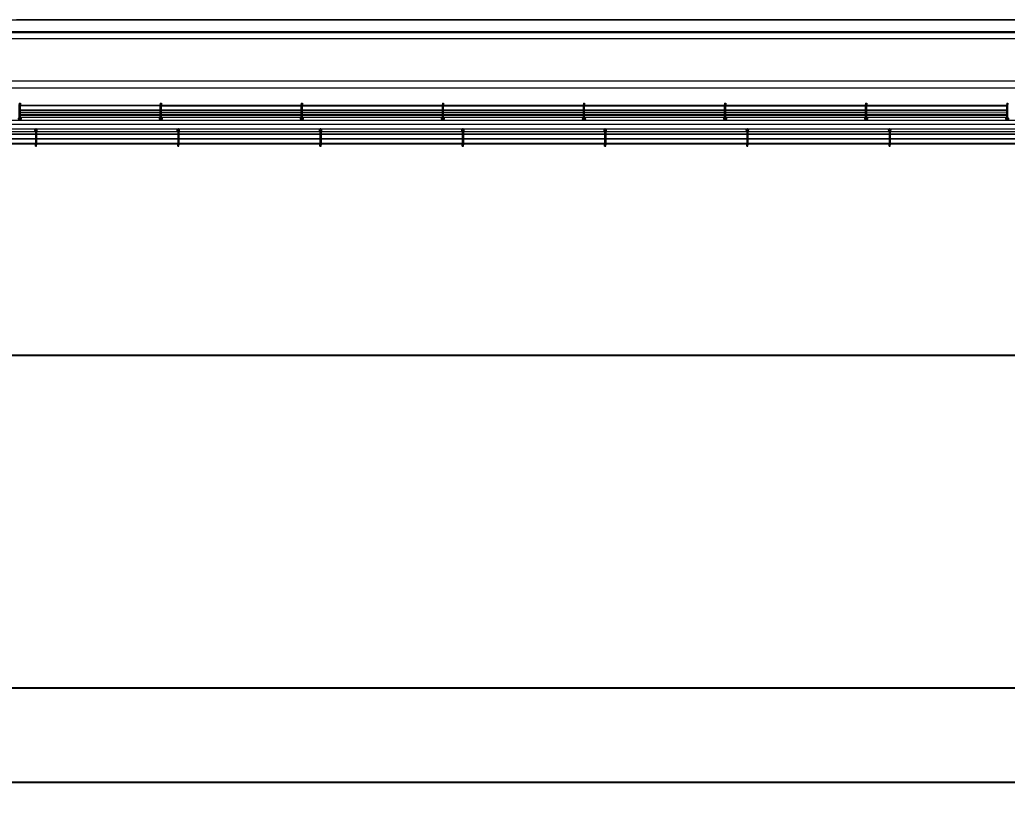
# Model space of a CAD drawing. Header units: metres. Extents: x -55 to 260, y -121 to 64.
# Drawn here: x 110.24 to 131.16, y -115.42 to -98.96 of the extents above; entities that cross this region are included whole.
import ezdxf

# ---------------------------------------------------------------- set-up
doc = ezdxf.new("R2010")
doc.units = ezdxf.units.M
for name, color, linetype, lineweight in [('0-1', 7, 'Continuous', 5), ('31COTAS', 1, 'Continuous', 5), ('46BANQ-1', 253, 'Continuous', 5), ('55BARANDAL-1', 253, 'Continuous', 5), ('70LINEA-1', 254, 'Continuous', 5), ('70LINEA-6', 253, 'Continuous', 5)]:
    doc.layers.add(name, color=color, linetype=linetype, lineweight=lineweight)
doc.dimstyles.get("Standard").update_dxf_attribs({"dimtxt": 0.48, "dimasz": 0.18, "dimexe": 0, "dimexo": 0, "dimgap": 0.09, "dimtad": 0, "dimtih": 1, "dimtoh": 1, "dimdec": 3, "dimzin": 0, "dimdsep": 46, "dimtxsty": 'Standard', "dimcen": 0.09, "dimadec": 0, "dimazin": 0, "dimtfac": 1, "dimtdec": 4, "dimtofl": 0, "dimtmove": 0, "dimatfit": 3, "dimfxl": 1, "dimtolj": 1, "dimtzin": 0, "dimarcsym": 0})

# ---------------------------------------------------------------- blocks, each defined once
blk = doc.blocks.new('Railing - Wire Post - Chainlink 2-V327-A1 _ A700')
at = {"layer": '55BARANDAL-1'}
for p, q in [((-0.331, 0.012), (-0.323, 0.012)), ((-0.331, 0.012), (-0.331, -0.013)), ((-0.323, 0.012), (-0.317, 0.012)), ((-0.317, 0.012), (-0.311, 0.012)), ((-0.311, 0.012), (-0.304, 0.012)), ((-0.304, 0.012), (-0.304, -0.013)), ((0.013, 0.012), (-0.304, 0.012)), ((0.013, -0.013), (0.013, 0.012)), ((-0.331, -0.013), (-0.323, -0.013)), ((-0.323, -0.013), (-0.317, -0.013)), ((-0.317, -0.013), (-0.311, -0.013)), ((-0.311, -0.013), (-0.304, -0.013)), ((0.013, -0.013), (-0.304, -0.013))]:
    blk.add_line(p, q, dxfattribs=at)
for radius, start, end in [(0.0301, 2.2872, 156.5673), (0.0301, 2.2872, 156.5673), (0.0301, 206.3748, 2.2872), (0.0301, 206.3748, 2.2872), (0.0251, 45, 150), (0.0251, 45, 150), (0.0251, 90, 148.3274), (0.0251, 270, 90), (0.0251, 0, 44.9925), (0.0251, 30, 44.9925), (0.0251, 315.0075, 0), (0.0251, 315.0075, 0), (0.0251, 0, 28.3275), (0.0301, 2.2872, 23.4328), (0.0301, 2.2872, 23.4328), (0.0301, 2.2872, 23.4328), (0.0301, 2.2872, 23.4328), (0.0301, 2.2872, 23.4328), (0.0301, 2.2872, 23.4328), (0.0301, 2.2872, 23.4328), (0.0301, 2.2872, 23.4328), (0.0301, 2.2872, 23.4328), (0.0301, 2.2872, 23.4328), (0.0301, 336.8856, 2.2872), (0.0301, 336.8856, 2.2872), (0.0301, 336.8856, 2.2872), (0.0301, 336.8856, 2.2872), (0.0301, 336.8856, 2.2872), (0.0301, 336.8856, 2.2872), (0.0301, 336.8856, 2.2872), (0.0301, 336.8856, 2.2872), (0.0301, 336.8856, 2.2872), (0.0301, 336.8856, 2.2872), (0.0251, 210, 315), (0.0251, 210, 315), (0.0251, 211.6726, 270)]:
    blk.add_arc((0, 0), radius, start, end, dxfattribs=at)
blk = doc.blocks.new('Railing - Wire Post - Chainlink 2-V326-A1 _ A700')
at = {"layer": '55BARANDAL-1'}
for p, q in [((-0.331, 0.012), (-0.323, 0.012)), ((-0.331, 0.012), (-0.331, -0.013)), ((-0.323, 0.012), (-0.317, 0.012)), ((-0.317, 0.012), (-0.311, 0.012)), ((-0.311, 0.012), (-0.304, 0.012)), ((-0.304, 0.012), (-0.304, -0.013)), ((0.013, 0.012), (-0.304, 0.012)), ((0.013, -0.013), (0.013, 0.012)), ((-0.331, -0.013), (-0.323, -0.013)), ((-0.323, -0.013), (-0.317, -0.013)), ((-0.317, -0.013), (-0.311, -0.013)), ((-0.311, -0.013), (-0.304, -0.013)), ((0.013, -0.013), (-0.304, -0.013))]:
    blk.add_line(p, q, dxfattribs=at)
for radius, start, end in [(0.0301, 206.3748, 2.2872), (0.0301, 206.3748, 2.2872), (0.0301, 2.2872, 148.7371), (0.0301, 2.2872, 148.7371), (0.0251, 45, 150), (0.0251, 45, 150), (0.0251, 90, 148.3274), (0.0251, 270, 90), (0.0251, 0, 44.9925), (0.0251, 0, 44.9925), (0.0251, 315.0075, 0), (0.0251, 315.0075, 0), (0.0301, 336.8856, 2.2872), (0.0301, 336.8856, 2.2872), (0.0301, 336.8856, 2.2872), (0.0301, 336.8856, 2.2872), (0.0301, 336.8856, 2.2872), (0.0301, 336.8856, 2.2872), (0.0301, 336.8856, 2.2872), (0.0301, 336.8856, 2.2872), (0.0301, 336.8856, 2.2872), (0.0301, 336.8856, 2.2872), (0.0301, 2.2872, 16.9322), (0.0301, 2.2872, 16.9322), (0.0301, 2.2872, 16.9322), (0.0301, 2.2872, 16.9322), (0.0301, 2.2872, 16.9322), (0.0301, 2.2872, 16.9322), (0.0301, 2.2872, 16.9322), (0.0301, 2.2872, 16.9322), (0.0301, 2.2872, 16.9322), (0.0301, 2.2872, 16.9322), (0.0251, 210, 315), (0.0251, 210, 315), (0.0251, 211.6726, 270)]:
    blk.add_arc((0, 0), radius, start, end, dxfattribs=at)
blk = doc.blocks.new('Railing - Wire Post - Chainlink 2-V328-A1 _ A700')
at = {"layer": '55BARANDAL-1'}
for p, q in [((-0.331, 0.012), (-0.323, 0.012)), ((-0.331, 0.012), (-0.331, -0.013)), ((-0.323, 0.012), (-0.317, 0.012)), ((-0.317, 0.012), (-0.311, 0.012)), ((-0.311, 0.012), (-0.304, 0.012)), ((-0.304, 0.012), (-0.304, -0.013)), ((0.013, 0.012), (-0.304, 0.012)), ((0.013, -0.013), (0.013, 0.012)), ((-0.331, -0.013), (-0.323, -0.013)), ((-0.323, -0.013), (-0.317, -0.013)), ((-0.317, -0.013), (-0.311, -0.013)), ((-0.311, -0.013), (-0.304, -0.013)), ((0.013, -0.013), (-0.304, -0.013))]:
    blk.add_line(p, q, dxfattribs=at)
for radius, start, end in [(0.0301, 206.3748, 2.2872), (0.0301, 206.3748, 2.2872), (0.0301, 2.2872, 148.7371), (0.0301, 2.2872, 148.7371), (0.0251, 45, 150), (0.0251, 45, 150), (0.0251, 90, 148.3274), (0.0251, 270, 90), (0.0251, 0, 44.9925), (0.0251, 0, 44.9925), (0.0251, 315.0075, 0), (0.0251, 345, 0), (0.0301, 2.2872, 16.9322), (0.0301, 2.2872, 16.9322), (0.0301, 2.2872, 16.9322), (0.0301, 2.2872, 16.9322), (0.0301, 2.2872, 16.9322), (0.0301, 2.2872, 16.9322), (0.0301, 2.2872, 16.9322), (0.0301, 2.2872, 16.9322), (0.0301, 2.2872, 16.9322), (0.0301, 2.2872, 16.9322), (0.0301, 343.7041, 2.2872), (0.0301, 343.7041, 2.2872), (0.0301, 343.7041, 2.2872), (0.0301, 343.7041, 2.2872), (0.0301, 343.7041, 2.2872), (0.0301, 343.7041, 2.2872), (0.0301, 343.7041, 2.2872), (0.0301, 343.7041, 2.2872), (0.0301, 343.7041, 2.2872), (0.0301, 343.7041, 2.2872), (0.0251, 210, 315), (0.0251, 210, 315), (0.0251, 211.6726, 270), (0.0251, 315.0075, 330)]:
    blk.add_arc((0, 0), radius, start, end, dxfattribs=at)
blk = doc.blocks.new('Railing - Railing-8511726-A1 _ A700')
at = {"layer": '55BARANDAL-1'}
for p, q in [((240.175, -101.274), (20.175, -101.274)), ((107.585, -101.329), (110.574, -101.329)), ((110.574, -101.38), (107.585, -101.38)), ((107.585, -101.384), (110.574, -101.384)), ((110.599, -101.329), (113.588, -101.329)), ((113.588, -101.38), (110.599, -101.38)), ((110.599, -101.384), (113.588, -101.384)), ((113.613, -101.329), (116.601, -101.329)), ((116.601, -101.38), (113.613, -101.38)), ((113.613, -101.384), (116.601, -101.384)), ((116.626, -101.329), (119.615, -101.329)), ((119.615, -101.38), (116.626, -101.38)), ((116.626, -101.384), (119.615, -101.384)), ((119.64, -101.329), (122.629, -101.329)), ((122.629, -101.38), (119.64, -101.38)), ((119.64, -101.384), (122.629, -101.384)), ((122.654, -101.329), (125.642, -101.329)), ((125.642, -101.38), (122.654, -101.38)), ((122.654, -101.384), (125.642, -101.384)), ((125.667, -101.329), (128.656, -101.329)), ((128.656, -101.38), (125.667, -101.38)), ((125.667, -101.384), (128.656, -101.384)), ((128.681, -101.329), (131.67, -101.329)), ((131.67, -101.38), (128.681, -101.38)), ((128.681, -101.384), (131.67, -101.384)), ((110.574, -101.48), (107.585, -101.48)), ((107.585, -101.484), (110.574, -101.484)), ((110.574, -101.58), (107.585, -101.58)), ((107.585, -101.584), (110.574, -101.584)), ((113.588, -101.48), (110.599, -101.48)), ((110.599, -101.484), (113.588, -101.484)), ((113.588, -101.58), (110.599, -101.58)), ((110.599, -101.584), (113.588, -101.584)), ((116.601, -101.48), (113.613, -101.48)), ((113.613, -101.484), (116.601, -101.484)), ((116.601, -101.58), (113.613, -101.58)), ((113.613, -101.584), (116.601, -101.584)), ((119.615, -101.48), (116.626, -101.48)), ((116.626, -101.484), (119.615, -101.484)), ((119.615, -101.58), (116.626, -101.58)), ((116.626, -101.584), (119.615, -101.584)), ((122.629, -101.48), (119.64, -101.48)), ((119.64, -101.484), (122.629, -101.484)), ((122.629, -101.58), (119.64, -101.58)), ((119.64, -101.584), (122.629, -101.584)), ((125.642, -101.48), (122.654, -101.48)), ((122.654, -101.484), (125.642, -101.484)), ((125.642, -101.58), (122.654, -101.58)), ((122.654, -101.584), (125.642, -101.584)), ((128.656, -101.48), (125.667, -101.48)), ((125.667, -101.484), (128.656, -101.484)), ((128.656, -101.58), (125.667, -101.58)), ((125.667, -101.584), (128.656, -101.584)), ((131.67, -101.48), (128.681, -101.48)), ((128.681, -101.484), (131.67, -101.484)), ((131.67, -101.58), (128.681, -101.58)), ((128.681, -101.584), (131.67, -101.584))]:
    blk.add_line(p, q, dxfattribs=at)
at = {"rotation": 90}
for name, p in [('Railing - Wire Post - Chainlink 2-V327-A1 _ A700', (110.586, -101.302)), ('Railing - Wire Post - Chainlink 2-V326-A1 _ A700', (113.6, -101.302)), ('Railing - Wire Post - Chainlink 2-V326-A1 _ A700', (116.614, -101.302)), ('Railing - Wire Post - Chainlink 2-V326-A1 _ A700', (119.627, -101.302)), ('Railing - Wire Post - Chainlink 2-V326-A1 _ A700', (122.641, -101.302)), ('Railing - Wire Post - Chainlink 2-V326-A1 _ A700', (125.655, -101.302)), ('Railing - Wire Post - Chainlink 2-V328-A1 _ A700', (128.669, -101.302))]:
    blk.add_blockref(name, p, dxfattribs=at)
blk = doc.blocks.new('Practice Rain Ditch - Practice Rain Ditch-8556337-A1 _ A700')
at = {"layer": '70LINEA-1'}
for p, q in [((20.175, -99.21), (191.593, -99.212)), ((191.593, -99.227), (20.175, -99.258)), ((191.593, -99.362), (20.175, -99.36)), ((195.315, -100.262), (20.175, -100.26)), ((195.315, -100.412), (20.175, -100.41))]:
    blk.add_line(p, q, dxfattribs=at)
blk = doc.blocks.new('Railing - Wire Post - Chainlink 2-V365-A1 _ A700')
at = {"layer": '55BARANDAL-1'}
for p, q in [((-0.331, 0.012), (-0.317, 0.012)), ((-0.331, 0.012), (-0.331, -0.013)), ((-0.317, 0.012), (-0.311, 0.012)), ((-0.311, 0.012), (-0.304, 0.012)), ((-0.304, 0.012), (-0.304, -0.013)), ((0.013, 0.012), (-0.304, 0.012)), ((0.013, -0.013), (0.013, 0.012)), ((-0.331, -0.013), (-0.317, -0.013)), ((-0.317, -0.013), (-0.311, -0.013)), ((-0.311, -0.013), (-0.304, -0.013)), ((0.013, -0.013), (-0.304, -0.013))]:
    blk.add_line(p, q, dxfattribs=at)
for radius, start, end in [(0.0301, 206.3748, 2.2872), (0.0301, 206.3748, 2.2872), (0.0301, 2.2872, 148.7371), (0.0301, 2.2872, 148.7371), (0.0251, 0, 150), (0.0251, 0, 150), (0.0251, 210, 0), (0.0251, 210, 0), (0.0251, 90, 148.3274), (0.0251, 270, 90), (0.0301, 336.8856, 2.2872), (0.0301, 336.8856, 2.2872), (0.0301, 336.8856, 2.2872), (0.0301, 336.8856, 2.2872), (0.0301, 336.8856, 2.2872), (0.0301, 336.8856, 2.2872), (0.0301, 336.8856, 2.2872), (0.0301, 336.8856, 2.2872), (0.0301, 336.8856, 2.2872), (0.0301, 2.2872, 16.9322), (0.0301, 2.2872, 16.9322), (0.0301, 2.2872, 16.9322), (0.0301, 2.2872, 16.9322), (0.0301, 2.2872, 16.9322), (0.0301, 2.2872, 16.9322), (0.0301, 2.2872, 16.9322), (0.0301, 2.2872, 16.9322), (0.0301, 2.2872, 16.9322), (0.0251, 211.6726, 270)]:
    blk.add_arc((0, 0), radius, start, end, dxfattribs=at)
blk = doc.blocks.new('Railing - Railing-8574736-A1 _ A700')
at = {"layer": '55BARANDAL-1'}
for p, q in [((113.218, -100.775), (110.255, -100.774)), ((110.255, -100.778), (113.218, -100.779)), ((116.207, -100.775), (113.243, -100.775)), ((113.243, -100.779), (116.207, -100.779)), ((119.195, -100.775), (116.232, -100.775)), ((116.232, -100.779), (119.195, -100.779)), ((122.183, -100.775), (119.22, -100.775)), ((119.22, -100.779), (122.183, -100.779)), ((125.171, -100.775), (122.208, -100.775)), ((122.208, -100.779), (125.171, -100.779)), ((128.159, -100.775), (125.196, -100.775)), ((125.196, -100.779), (128.159, -100.779)), ((131.147, -100.776), (128.184, -100.775)), ((128.184, -100.779), (131.147, -100.78)), ((113.218, -100.875), (110.255, -100.874)), ((110.255, -100.878), (113.218, -100.879)), ((113.218, -100.975), (110.255, -100.974)), ((110.255, -100.978), (113.218, -100.979)), ((113.218, -101.029), (110.255, -101.029)), ((116.207, -100.875), (113.243, -100.875)), ((113.243, -100.879), (116.207, -100.879)), ((116.207, -100.975), (113.243, -100.975)), ((113.243, -100.979), (116.207, -100.979)), ((116.207, -101.029), (113.243, -101.029)), ((119.195, -100.875), (116.232, -100.875)), ((116.232, -100.879), (119.195, -100.879)), ((119.195, -100.975), (116.232, -100.975)), ((116.232, -100.979), (119.195, -100.979)), ((119.195, -101.029), (116.232, -101.029)), ((122.183, -100.875), (119.22, -100.875)), ((119.22, -100.879), (122.183, -100.879)), ((122.183, -100.975), (119.22, -100.975)), ((119.22, -100.979), (122.183, -100.979)), ((125.171, -100.875), (122.208, -100.875)), ((122.208, -100.879), (125.171, -100.879)), ((125.171, -100.975), (122.208, -100.975)), ((122.208, -100.979), (125.171, -100.979)), ((128.159, -100.875), (125.196, -100.875)), ((125.196, -100.879), (128.159, -100.879)), ((128.159, -100.975), (125.196, -100.975)), ((125.196, -100.979), (128.159, -100.979)), ((131.147, -100.876), (128.184, -100.875)), ((128.184, -100.879), (131.147, -100.88)), ((131.147, -100.976), (128.184, -100.975)), ((128.184, -100.979), (131.147, -100.98)), ((-33.162, -101.076), (229.742, -101.091)), ((122.183, -101.03), (119.22, -101.029)), ((125.171, -101.03), (122.208, -101.03)), ((128.159, -101.03), (125.196, -101.03)), ((131.147, -101.03), (128.184, -101.03))]:
    blk.add_line(p, q, dxfattribs=at)
at = {"extrusion": (0, 0, -1), "zscale": -1, "rotation": 270.0033261339385}
for p in [(-110.243, -101.056), (-113.231, -101.057), (-116.219, -101.057), (-119.207, -101.057), (-122.195, -101.057), (-125.183, -101.057), (-128.172, -101.057), (-131.16, -101.058)]:
    blk.add_blockref('Railing - Wire Post - Chainlink 2-V365-A1 _ A700', p, dxfattribs=at)
blk = doc.blocks.new('22011_AR_rvt-1-A1 _ A700')
at = {"layer": '46BANQ-1'}
for p, q in [((120.172, -98.96), (110.172, -98.96)), ((130.172, -98.96), (120.172, -98.96)), ((140.172, -98.96), (130.172, -98.96))]:
    blk.add_line(p, q, dxfattribs=at)
at = {"layer": '70LINEA-1'}
for p, q in [((20.175, -98.96), (191.589, -98.96)), ((110.255, -100.925), (113.218, -100.926)), ((113.243, -100.926), (116.207, -100.926)), ((116.232, -100.926), (119.195, -100.926)), ((119.22, -100.926), (122.183, -100.926)), ((122.208, -100.926), (125.171, -100.926)), ((125.196, -100.926), (128.159, -100.926)), ((128.184, -100.926), (131.147, -100.927)), ((195.535, -101.184), (20.175, -101.174))]:
    blk.add_line(p, q, dxfattribs=at)
at = {"layer": '55BARANDAL-1'}
for name in ['Railing - Railing-8574736-A1 _ A700', 'Railing - Railing-8511726-A1 _ A700']:
    blk.add_blockref(name, (0, 0), dxfattribs=at)
at = {"layer": '70LINEA-6'}
blk.add_blockref('Practice Rain Ditch - Practice Rain Ditch-8556337-A1 _ A700', (0, 0), dxfattribs=at)
blk = doc.blocks.new('Railing - Wire Post - Chainlink 2-V698-A1 _ A700')
at = {"layer": '55BARANDAL-1'}
for p, q in [((-0.331, 0.012), (-0.317, 0.012)), ((-0.331, 0.012), (-0.331, -0.013)), ((-0.317, 0.012), (-0.311, 0.012)), ((-0.311, 0.012), (-0.304, 0.012)), ((-0.304, 0.012), (-0.304, -0.013)), ((0.013, 0.012), (-0.304, 0.012)), ((0.013, -0.013), (0.013, 0.012)), ((-0.331, -0.013), (-0.317, -0.013)), ((-0.317, -0.013), (-0.311, -0.013)), ((-0.311, -0.013), (-0.304, -0.013)), ((0.013, -0.013), (-0.304, -0.013))]:
    blk.add_line(p, q, dxfattribs=at)
for radius, start, end in [(0.0301, 2.2872, 156.5673), (0.0301, 2.2872, 156.5673), (0.0301, 206.3748, 2.2872), (0.0301, 206.3748, 2.2872), (0.0251, 45, 150), (0.0251, 45, 150), (0.0251, 90, 148.3274), (0.0251, 270, 90), (0.0251, 0, 44.9925), (0.0251, 30, 44.9925), (0.0251, 315.0075, 0), (0.0251, 315.0075, 0), (0.0251, 0, 28.3275), (0.0301, 2.2872, 23.4328), (0.0301, 2.2872, 23.4328), (0.0301, 2.2872, 23.4328), (0.0301, 2.2872, 23.4328), (0.0301, 2.2872, 23.4328), (0.0301, 2.2872, 23.4328), (0.0301, 2.2872, 23.4328), (0.0301, 2.2872, 23.4328), (0.0301, 2.2872, 23.4328), (0.0301, 2.2872, 23.4328), (0.0301, 336.8856, 2.2872), (0.0301, 336.8856, 2.2872), (0.0301, 336.8856, 2.2872), (0.0301, 336.8856, 2.2872), (0.0301, 336.8856, 2.2872), (0.0301, 336.8856, 2.2872), (0.0301, 336.8856, 2.2872), (0.0301, 336.8856, 2.2872), (0.0301, 336.8856, 2.2872), (0.0301, 336.8856, 2.2872), (0.0251, 210, 315), (0.0251, 210, 315), (0.0251, 211.6726, 270)]:
    blk.add_arc((0, 0), radius, start, end, dxfattribs=at)
blk = doc.blocks.new('Railing - Wire Post - Chainlink 2-V697-A1 _ A700')
at = {"layer": '55BARANDAL-1'}
for p, q in [((-0.331, 0.012), (-0.317, 0.012)), ((-0.331, 0.012), (-0.331, -0.013)), ((-0.317, 0.012), (-0.311, 0.012)), ((-0.311, 0.012), (-0.304, 0.012)), ((-0.304, 0.012), (-0.304, -0.013)), ((0.013, 0.012), (-0.304, 0.012)), ((0.013, -0.013), (0.013, 0.012)), ((-0.331, -0.013), (-0.317, -0.013)), ((-0.317, -0.013), (-0.311, -0.013)), ((-0.311, -0.013), (-0.304, -0.013)), ((0.013, -0.013), (-0.304, -0.013))]:
    blk.add_line(p, q, dxfattribs=at)
for radius, start, end in [(0.0301, 206.3748, 2.2872), (0.0301, 206.3748, 2.2872), (0.0301, 2.2872, 148.7371), (0.0301, 2.2872, 148.7371), (0.0251, 45, 150), (0.0251, 45, 150), (0.0251, 90, 148.3274), (0.0251, 270, 90), (0.0251, 0, 44.9925), (0.0251, 0, 44.9925), (0.0251, 315.0075, 0), (0.0251, 315.0075, 0), (0.0301, 336.8856, 2.2872), (0.0301, 336.8856, 2.2872), (0.0301, 336.8856, 2.2872), (0.0301, 336.8856, 2.2872), (0.0301, 336.8856, 2.2872), (0.0301, 336.8856, 2.2872), (0.0301, 336.8856, 2.2872), (0.0301, 336.8856, 2.2872), (0.0301, 336.8856, 2.2872), (0.0301, 336.8856, 2.2872), (0.0301, 2.2872, 16.9322), (0.0301, 2.2872, 16.9322), (0.0301, 2.2872, 16.9322), (0.0301, 2.2872, 16.9322), (0.0301, 2.2872, 16.9322), (0.0301, 2.2872, 16.9322), (0.0301, 2.2872, 16.9322), (0.0301, 2.2872, 16.9322), (0.0301, 2.2872, 16.9322), (0.0301, 2.2872, 16.9322), (0.0251, 210, 315), (0.0251, 210, 315), (0.0251, 211.6726, 270)]:
    blk.add_arc((0, 0), radius, start, end, dxfattribs=at)
blk = doc.blocks.new('Railing - Wire Post - Chainlink 2-V699-A1 _ A700')
at = {"layer": '55BARANDAL-1'}
for p, q in [((-0.331, 0.012), (-0.317, 0.012)), ((-0.331, 0.012), (-0.331, -0.013)), ((-0.317, 0.012), (-0.311, 0.012)), ((-0.311, 0.012), (-0.304, 0.012)), ((-0.304, 0.012), (-0.304, -0.013)), ((0.013, 0.012), (-0.304, 0.012)), ((0.013, -0.013), (0.013, 0.012)), ((-0.331, -0.013), (-0.317, -0.013)), ((-0.317, -0.013), (-0.311, -0.013)), ((-0.311, -0.013), (-0.304, -0.013)), ((0.013, -0.013), (-0.304, -0.013))]:
    blk.add_line(p, q, dxfattribs=at)
for radius, start, end in [(0.0301, 206.3748, 2.2872), (0.0301, 206.3748, 2.2872), (0.0301, 2.2872, 148.7371), (0.0301, 2.2872, 148.7371), (0.0251, 45, 150), (0.0251, 45, 150), (0.0251, 90, 148.3274), (0.0251, 270, 90), (0.0251, 0, 44.9925), (0.0251, 0, 44.9925), (0.0251, 315.0075, 0), (0.0251, 345, 0), (0.0301, 2.2872, 16.9322), (0.0301, 2.2872, 16.9322), (0.0301, 2.2872, 16.9322), (0.0301, 2.2872, 16.9322), (0.0301, 2.2872, 16.9322), (0.0301, 2.2872, 16.9322), (0.0301, 2.2872, 16.9322), (0.0301, 2.2872, 16.9322), (0.0301, 2.2872, 16.9322), (0.0301, 2.2872, 16.9322), (0.0301, 343.7041, 2.2872), (0.0301, 343.7041, 2.2872), (0.0301, 343.7041, 2.2872), (0.0301, 343.7041, 2.2872), (0.0301, 343.7041, 2.2872), (0.0301, 343.7041, 2.2872), (0.0301, 343.7041, 2.2872), (0.0301, 343.7041, 2.2872), (0.0301, 343.7041, 2.2872), (0.0301, 343.7041, 2.2872), (0.0251, 210, 315), (0.0251, 210, 315), (0.0251, 211.6726, 270), (0.0251, 315.0075, 330)]:
    blk.add_arc((0, 0), radius, start, end, dxfattribs=at)
blk = doc.blocks.new('Railing - Railing-V701-A1 _ A700')
at = {"layer": '55BARANDAL-1'}
for p, q in [((240.175, -101.274), (20.175, -101.274)), ((107.585, -101.329), (110.574, -101.329)), ((110.574, -101.38), (107.585, -101.38)), ((107.585, -101.384), (110.574, -101.384)), ((110.599, -101.329), (113.588, -101.329)), ((113.588, -101.38), (110.599, -101.38)), ((110.599, -101.384), (113.588, -101.384)), ((113.613, -101.329), (116.601, -101.329)), ((116.601, -101.38), (113.613, -101.38)), ((113.613, -101.384), (116.601, -101.384)), ((116.626, -101.329), (119.615, -101.329)), ((119.615, -101.38), (116.626, -101.38)), ((116.626, -101.384), (119.615, -101.384)), ((119.64, -101.329), (122.629, -101.329)), ((122.629, -101.38), (119.64, -101.38)), ((119.64, -101.384), (122.629, -101.384)), ((122.654, -101.329), (125.642, -101.329)), ((125.642, -101.38), (122.654, -101.38)), ((122.654, -101.384), (125.642, -101.384)), ((125.667, -101.329), (128.656, -101.329)), ((128.656, -101.38), (125.667, -101.38)), ((125.667, -101.384), (128.656, -101.384)), ((128.681, -101.329), (131.67, -101.329)), ((131.67, -101.38), (128.681, -101.38)), ((128.681, -101.384), (131.67, -101.384)), ((110.574, -101.48), (107.585, -101.48)), ((107.585, -101.484), (110.574, -101.484)), ((110.574, -101.58), (107.585, -101.58)), ((107.585, -101.584), (110.574, -101.584)), ((113.588, -101.48), (110.599, -101.48)), ((110.599, -101.484), (113.588, -101.484)), ((113.588, -101.58), (110.599, -101.58)), ((110.599, -101.584), (113.588, -101.584)), ((116.601, -101.48), (113.613, -101.48)), ((113.613, -101.484), (116.601, -101.484)), ((116.601, -101.58), (113.613, -101.58)), ((113.613, -101.584), (116.601, -101.584)), ((119.615, -101.48), (116.626, -101.48)), ((116.626, -101.484), (119.615, -101.484)), ((119.615, -101.58), (116.626, -101.58)), ((116.626, -101.584), (119.615, -101.584)), ((122.629, -101.48), (119.64, -101.48)), ((119.64, -101.484), (122.629, -101.484)), ((122.629, -101.58), (119.64, -101.58)), ((119.64, -101.584), (122.629, -101.584)), ((125.642, -101.48), (122.654, -101.48)), ((122.654, -101.484), (125.642, -101.484)), ((125.642, -101.58), (122.654, -101.58)), ((122.654, -101.584), (125.642, -101.584)), ((128.656, -101.48), (125.667, -101.48)), ((125.667, -101.484), (128.656, -101.484)), ((128.656, -101.58), (125.667, -101.58)), ((125.667, -101.584), (128.656, -101.584)), ((131.67, -101.48), (128.681, -101.48)), ((128.681, -101.484), (131.67, -101.484)), ((131.67, -101.58), (128.681, -101.58)), ((128.681, -101.584), (131.67, -101.584))]:
    blk.add_line(p, q, dxfattribs=at)
at = {"rotation": 90}
for name, p in [('Railing - Wire Post - Chainlink 2-V698-A1 _ A700', (110.586, -101.302)), ('Railing - Wire Post - Chainlink 2-V697-A1 _ A700', (113.6, -101.302)), ('Railing - Wire Post - Chainlink 2-V697-A1 _ A700', (116.614, -101.302)), ('Railing - Wire Post - Chainlink 2-V697-A1 _ A700', (119.627, -101.302)), ('Railing - Wire Post - Chainlink 2-V697-A1 _ A700', (122.641, -101.302)), ('Railing - Wire Post - Chainlink 2-V697-A1 _ A700', (125.655, -101.302)), ('Railing - Wire Post - Chainlink 2-V699-A1 _ A700', (128.669, -101.302))]:
    blk.add_blockref(name, p, dxfattribs=at)
blk = doc.blocks.new('Practice Rain Ditch - Practice Rain Ditch-V706-A1 _ A700')
at = {"layer": '70LINEA-1'}
for p, q in [((20.175, -99.21), (191.593, -99.212)), ((191.593, -99.227), (20.175, -99.258)), ((191.593, -99.362), (20.175, -99.36)), ((195.315, -100.262), (20.175, -100.26)), ((195.315, -100.412), (20.175, -100.41))]:
    blk.add_line(p, q, dxfattribs=at)
blk = doc.blocks.new('Railing - Wire Post - Chainlink 2-V739-A1 _ A700')
at = {"layer": '55BARANDAL-1'}
for p, q in [((-0.331, 0.012), (-0.323, 0.012)), ((-0.331, 0.012), (-0.331, -0.013)), ((-0.323, 0.012), (-0.317, 0.012)), ((-0.317, 0.012), (-0.311, 0.012)), ((-0.311, 0.012), (-0.304, 0.012)), ((-0.304, 0.012), (-0.304, -0.013)), ((0.013, 0.012), (-0.304, 0.012)), ((0.013, -0.013), (0.013, 0.012)), ((-0.331, -0.013), (-0.323, -0.013)), ((-0.323, -0.013), (-0.317, -0.013)), ((-0.317, -0.013), (-0.311, -0.013)), ((-0.311, -0.013), (-0.304, -0.013)), ((0.013, -0.013), (-0.304, -0.013))]:
    blk.add_line(p, q, dxfattribs=at)
for radius, start, end in [(0.0301, 206.3748, 2.2872), (0.0301, 206.3748, 2.2872), (0.0301, 2.2872, 148.7371), (0.0301, 2.2872, 148.7371), (0.0251, 0, 150), (0.0251, 0, 150), (0.0251, 210, 0), (0.0251, 210, 0), (0.0251, 90, 148.3274), (0.0251, 270, 90), (0.0301, 336.8856, 2.2872), (0.0301, 336.8856, 2.2872), (0.0301, 336.8856, 2.2872), (0.0301, 336.8856, 2.2872), (0.0301, 336.8856, 2.2872), (0.0301, 336.8856, 2.2872), (0.0301, 336.8856, 2.2872), (0.0301, 336.8856, 2.2872), (0.0301, 336.8856, 2.2872), (0.0301, 2.2872, 16.9322), (0.0301, 2.2872, 16.9322), (0.0301, 2.2872, 16.9322), (0.0301, 2.2872, 16.9322), (0.0301, 2.2872, 16.9322), (0.0301, 2.2872, 16.9322), (0.0301, 2.2872, 16.9322), (0.0301, 2.2872, 16.9322), (0.0301, 2.2872, 16.9322), (0.0251, 211.6726, 270)]:
    blk.add_arc((0, 0), radius, start, end, dxfattribs=at)
blk = doc.blocks.new('Railing - Railing-V756-A1 _ A700')
at = {"layer": '55BARANDAL-1'}
for p, q in [((113.218, -100.775), (110.255, -100.774)), ((110.255, -100.778), (113.218, -100.779)), ((116.207, -100.775), (113.243, -100.775)), ((113.243, -100.779), (116.207, -100.779)), ((119.195, -100.775), (116.232, -100.775)), ((116.232, -100.779), (119.195, -100.779)), ((122.183, -100.775), (119.22, -100.775)), ((119.22, -100.779), (122.183, -100.779)), ((125.171, -100.775), (122.208, -100.775)), ((122.208, -100.779), (125.171, -100.779)), ((128.159, -100.775), (125.196, -100.775)), ((125.196, -100.779), (128.159, -100.779)), ((131.147, -100.776), (128.184, -100.775)), ((128.184, -100.779), (131.147, -100.78)), ((113.218, -100.875), (110.255, -100.874)), ((110.255, -100.878), (113.218, -100.879)), ((113.218, -100.975), (110.255, -100.974)), ((110.255, -100.978), (113.218, -100.979)), ((113.218, -101.029), (110.255, -101.029)), ((116.207, -100.875), (113.243, -100.875)), ((113.243, -100.879), (116.207, -100.879)), ((116.207, -100.975), (113.243, -100.975)), ((113.243, -100.979), (116.207, -100.979)), ((116.207, -101.029), (113.243, -101.029)), ((119.195, -100.875), (116.232, -100.875)), ((116.232, -100.879), (119.195, -100.879)), ((119.195, -100.975), (116.232, -100.975)), ((116.232, -100.979), (119.195, -100.979)), ((119.195, -101.029), (116.232, -101.029)), ((122.183, -100.875), (119.22, -100.875)), ((119.22, -100.879), (122.183, -100.879)), ((122.183, -100.975), (119.22, -100.975)), ((119.22, -100.979), (122.183, -100.979)), ((125.171, -100.875), (122.208, -100.875)), ((122.208, -100.879), (125.171, -100.879)), ((125.171, -100.975), (122.208, -100.975)), ((122.208, -100.979), (125.171, -100.979)), ((128.159, -100.875), (125.196, -100.875)), ((125.196, -100.879), (128.159, -100.879)), ((128.159, -100.975), (125.196, -100.975)), ((125.196, -100.979), (128.159, -100.979)), ((131.147, -100.876), (128.184, -100.875)), ((128.184, -100.879), (131.147, -100.88)), ((131.147, -100.976), (128.184, -100.975)), ((128.184, -100.979), (131.147, -100.98)), ((-33.162, -101.076), (229.742, -101.091)), ((122.183, -101.03), (119.22, -101.029)), ((125.171, -101.03), (122.208, -101.03)), ((128.159, -101.03), (125.196, -101.03)), ((131.147, -101.03), (128.184, -101.03))]:
    blk.add_line(p, q, dxfattribs=at)
at = {"extrusion": (0, 0, -1), "zscale": -1, "rotation": 270.0033261339385}
for p in [(-110.243, -101.056), (-113.231, -101.057), (-116.219, -101.057), (-119.207, -101.057), (-122.195, -101.057), (-125.183, -101.057), (-128.172, -101.057), (-131.16, -101.058)]:
    blk.add_blockref('Railing - Wire Post - Chainlink 2-V739-A1 _ A700', p, dxfattribs=at)
blk = doc.blocks.new('22011_AR_rvt-2-A1 _ A700')
at = {"layer": '46BANQ-1'}
for p, q in [((120.172, -98.96), (110.172, -98.96)), ((130.172, -98.96), (120.172, -98.96)), ((140.172, -98.96), (130.172, -98.96))]:
    blk.add_line(p, q, dxfattribs=at)
at = {"layer": '70LINEA-1'}
for p, q in [((20.175, -98.96), (191.589, -98.96)), ((110.255, -100.925), (113.218, -100.926)), ((113.243, -100.926), (116.207, -100.926)), ((116.232, -100.926), (119.195, -100.926)), ((119.22, -100.926), (122.183, -100.926)), ((122.208, -100.926), (125.171, -100.926)), ((125.196, -100.926), (128.159, -100.926)), ((128.184, -100.926), (131.147, -100.927)), ((195.535, -101.184), (20.175, -101.174))]:
    blk.add_line(p, q, dxfattribs=at)
at = {"layer": '55BARANDAL-1'}
for name in ['Railing - Railing-V756-A1 _ A700', 'Railing - Railing-V701-A1 _ A700']:
    blk.add_blockref(name, (0, 0), dxfattribs=at)
at = {"layer": '70LINEA-6'}
blk.add_blockref('Practice Rain Ditch - Practice Rain Ditch-V706-A1 _ A700', (0, 0), dxfattribs=at)
blk = doc.blocks.new('DIMBLOCK29-A1 _ A700')
at = {"layer": '31COTAS', "color": 0, "lineweight": -2}
for p, q in [((97.536, -105.835), (97.536, -106.062)), ((181.76, -105.835), (181.76, -106.062)), ((97.716, -106.062), (137.798, -106.062)), ((181.58, -106.062), (141.498, -106.062))]:
    blk.add_line(p, q, dxfattribs=at)
at = {"layer": '31COTAS', "color": 0}
for points in [[(97.716, -106.032), (97.716, -106.092), (97.536, -106.062)], [(181.58, -106.092), (181.58, -106.032), (181.76, -106.062)]]:
    blk.add_solid(points, dxfattribs=at)
at = {"layer": 'Defpoints', "color": 0}
for p in [(97.536, -105.835), (181.76, -105.835), (181.76, -106.062)]:
    blk.add_point(p, dxfattribs=at)
at = {"layer": '31COTAS', "color": 0, "insert": (139.648, -106.062), "char_height": 0.48, "attachment_point": 5}
blk.add_mtext('\\A1;84.224mt.', dxfattribs=at)
blk = doc.blocks.new('DIMBLOCK33-A1 _ A700')
at = {"layer": '31COTAS', "color": 0, "lineweight": -2}
for p, q in [((-12.192, -114.479), (-12.192, -115.104)), ((195.072, -114.878), (195.072, -115.104)), ((-12.012, -115.104), (89.39, -115.104)), ((194.892, -115.104), (93.49, -115.104))]:
    blk.add_line(p, q, dxfattribs=at)
at = {"layer": '31COTAS', "color": 0}
for points in [[(-12.012, -115.074), (-12.012, -115.134), (-12.192, -115.104)], [(194.892, -115.134), (194.892, -115.074), (195.072, -115.104)]]:
    blk.add_solid(points, dxfattribs=at)
at = {"layer": 'Defpoints', "color": 0}
for p in [(-12.192, -114.479), (195.072, -114.878), (195.072, -115.104)]:
    blk.add_point(p, dxfattribs=at)
at = {"layer": '31COTAS', "color": 0, "insert": (91.44, -115.104), "char_height": 0.48, "attachment_point": 5}
blk.add_mtext('\\A1;207.264mt.', dxfattribs=at)
blk = doc.blocks.new('DIMBLOCK44-A1 _ A700')
at = {"layer": '31COTAS', "color": 0, "lineweight": -2}
for p, q in [((97.536, -112.878), (97.536, -113.104)), ((170.688, -112.878), (170.688, -113.104)), ((97.716, -113.104), (132.342, -113.104)), ((170.508, -113.104), (135.882, -113.104))]:
    blk.add_line(p, q, dxfattribs=at)
at = {"layer": '31COTAS', "color": 0}
for points in [[(97.716, -113.074), (97.716, -113.134), (97.536, -113.104)], [(170.508, -113.134), (170.508, -113.074), (170.688, -113.104)]]:
    blk.add_solid(points, dxfattribs=at)
at = {"layer": 'Defpoints', "color": 0}
for p in [(97.536, -112.878), (170.688, -112.878), (170.688, -113.104)]:
    blk.add_point(p, dxfattribs=at)
at = {"layer": '31COTAS', "color": 0, "insert": (134.112, -113.104), "char_height": 0.48, "attachment_point": 5}
blk.add_mtext('\\A1;73.152mt.', dxfattribs=at)

msp = doc.modelspace()

# ---------------------------------------------------------------- block references
at = {"layer": '0-1'}
for name in ['22011_AR_rvt-2-A1 _ A700', '22011_AR_rvt-1-A1 _ A700']:
    msp.add_blockref(name, (0, 0), dxfattribs=at)

# ---------------------------------------------------------------- dimensions: what is measured, and where the dimension line sits
at = {"layer": '31COTAS'}
for base, p1, p2, picture, middle in [((181.76, -106.0616), (97.536, -105.8353), (181.76, -105.8353), 'DIMBLOCK29-A1 _ A700', (139.648, -106.0616)), ((170.688, -113.104), (97.536, -112.8778), (170.688, -112.8778), 'DIMBLOCK44-A1 _ A700', (134.112, -113.104)), ((195.072, -115.104), (-12.192, -114.4785), (195.072, -114.8778), 'DIMBLOCK33-A1 _ A700', (91.44, -115.104))]:
    dim = msp.add_linear_dim(base=base, p1=p1, p2=p2, dimstyle='Standard', override={"dimpost": 'mt.'}, dxfattribs=at)
    dim.commit()
    dim.dimension.update_dxf_attribs({"geometry": picture, "text_midpoint": middle})

doc.saveas('drawing.dxf')
